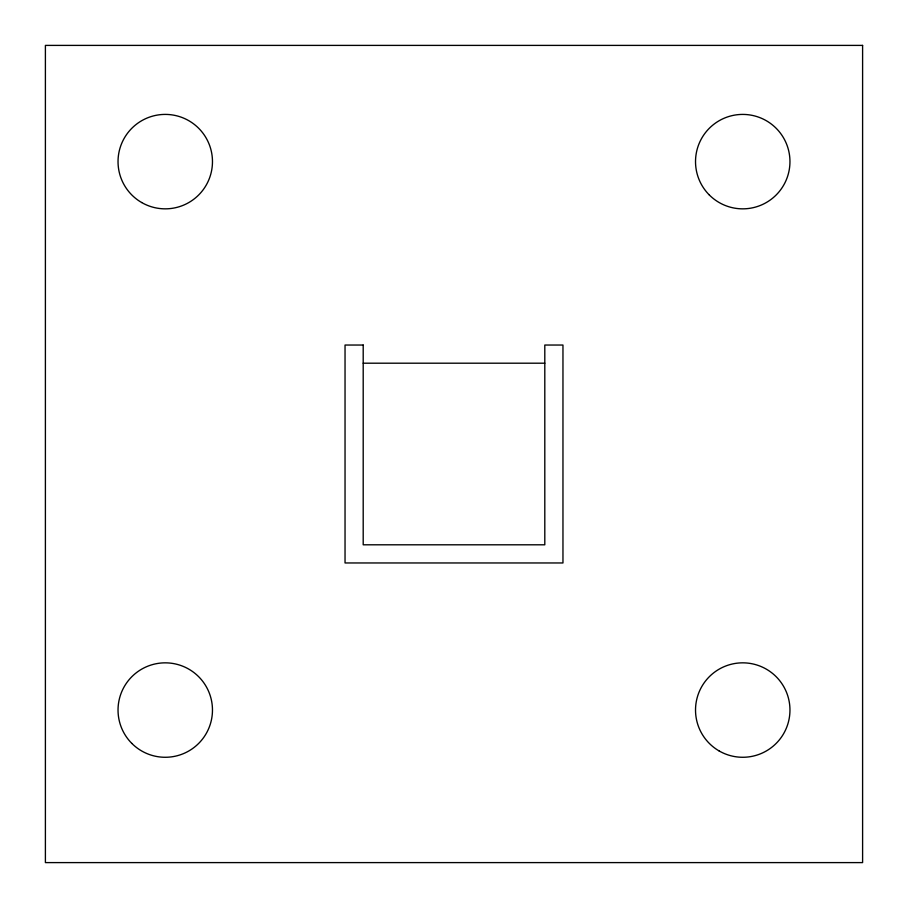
<?xml version="1.0" encoding="UTF-8"?>
<svg xmlns="http://www.w3.org/2000/svg" width="908" height="908" viewBox="0 0 908 908"><rect width="100%" height="100%" fill="white"/><g stroke="black" fill="none" stroke-linecap="round" stroke-linejoin="round"><path stroke-width="1.36" d="M363.2 363.2L544.8 363.2M862.6 45.4L45.4 45.4L45.4 862.6L862.6 862.6L862.6 45.4M363.2 345.04L345.04 345.04L345.04 562.96L562.96 562.96L562.96 345.04L544.8 345.04L544.8 544.8L363.2 544.8L363.2 345.04M719.136 750.95A47.216 47.216 0 0 0 789.96 710.056A47.216 47.216 0 0 0 719.136 669.162A47.216 47.216 0 0 0 719.136 750.95M131.864 743.448A47.216 47.216 0 0 0 210.86 722.28A47.216 47.216 0 0 0 153.032 664.452A47.216 47.216 0 0 0 131.864 743.448M709.352 195.016A47.216 47.216 0 0 0 788.348 173.848A47.216 47.216 0 0 0 730.52 116.02A47.216 47.216 0 0 0 709.352 195.016M141.648 202.518A47.216 47.216 0 0 0 212.472 161.624A47.216 47.216 0 0 0 141.648 120.73A47.216 47.216 0 0 0 141.648 202.518"/></g></svg>
